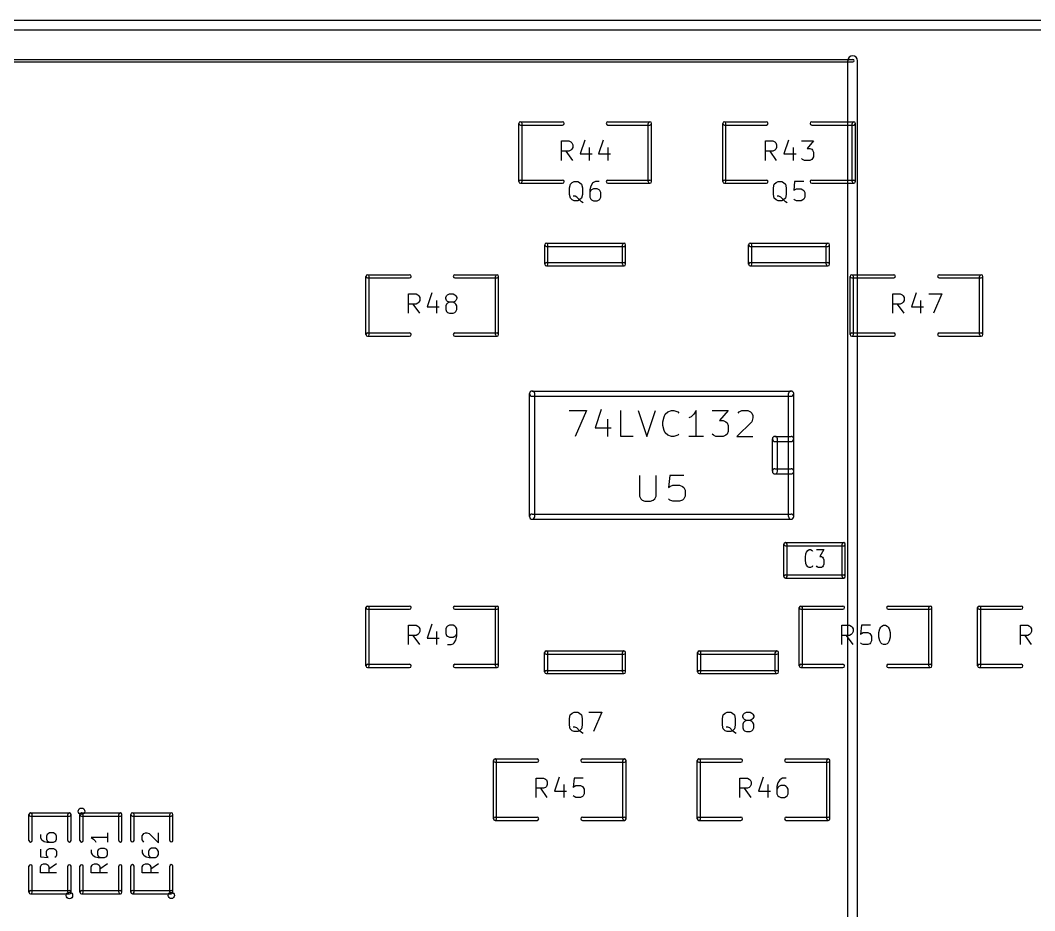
# Model space of a CAD drawing. Extents: x 25909 to 94169, y 14485 to 72503.
# Drawn here: x 44817 to 60487, y 58359 to 72115 of the extents above; entities that cross this region are included whole.
import ezdxf

# ---------------------------------------------------------------- set-up
doc = ezdxf.new("R2010")
doc.units = 0
doc.layers.add('BLACK', color=1, linetype='CONTINUOUS')

msp = doc.modelspace()

# ---------------------------------------------------------------- linework, layer by layer
at = {"layer": 'BLACK'}
for p, q in [((27165, 72115), (94093, 72115)), ((27165, 71965), (94093, 71965)), ((39921, 71509), (57677, 71509)), ((39921, 71471), (57677, 71471)), ((57601, 49680), (57601, 71490)), ((57751, 49680), (57751, 71490)), ((52518, 69622), (52518, 70522)), ((52543, 70547), (53193, 70547)), ((52568, 69622), (52568, 70522)), ((53893, 70547), (54543, 70547)), ((54518, 69622), (54518, 70522)), ((54568, 69622), (54568, 70522)), ((55668, 69622), (55668, 70522)), ((55693, 70547), (56343, 70547)), ((55718, 69622), (55718, 70522)), ((57043, 70547), (57693, 70547)), ((57668, 69622), (57668, 70522)), ((57718, 69622), (57718, 70522)), ((52543, 70497), (53193, 70497)), ((53893, 70497), (54543, 70497)), ((55693, 70497), (56343, 70497)), ((57043, 70497), (57693, 70497)), ((53178, 69951), (53178, 70251)), ((53178, 70251), (53293, 70251)), ((53293, 70251), (53321, 70236)), ((53321, 70236), (53336, 70222)), ((53336, 70222), (53350, 70193)), ((53536, 70265), (53464, 70051)), ((53822, 70265), (53750, 70051)), ((56328, 69951), (56328, 70251)), ((56328, 70251), (56443, 70251)), ((56443, 70251), (56471, 70236)), ((56471, 70236), (56486, 70222)), ((56486, 70222), (56500, 70193)), ((56686, 70265), (56614, 70051)), ((56886, 70251), (57072, 70251)), ((57072, 70251), (56972, 70136)), ((53293, 70093), (53178, 70093)), ((53350, 69951), (53250, 70093)), ((53321, 70108), (53293, 70093)), ((53336, 70122), (53321, 70108)), ((53350, 70151), (53336, 70122)), ((53350, 70193), (53350, 70151)), ((53464, 70051), (53650, 70051)), ((53607, 70151), (53607, 69951)), ((53750, 70051), (53936, 70051)), ((53893, 70151), (53893, 69951)), ((56443, 70093), (56328, 70093)), ((56500, 69951), (56400, 70093)), ((56471, 70108), (56443, 70093)), ((56486, 70122), (56471, 70108)), ((56500, 70151), (56486, 70122)), ((56500, 70193), (56500, 70151)), ((56614, 70051), (56800, 70051)), ((56757, 70151), (56757, 69951)), ((56972, 70136), (57014, 70136)), ((57014, 70136), (57043, 70122)), ((57043, 70122), (57057, 70108)), ((57057, 70108), (57072, 70079)), ((57072, 70079), (57072, 70008)), ((56900, 69965), (56886, 69979)), ((56929, 69951), (56900, 69965)), ((57014, 69951), (56929, 69951)), ((57043, 69965), (57014, 69951)), ((57057, 69979), (57043, 69965)), ((57072, 70008), (57057, 69979)), ((52543, 69647), (53193, 69647)), ((52543, 69597), (53193, 69597)), ((53300, 69526), (53314, 69583)), ((53314, 69583), (53343, 69611)), ((53343, 69611), (53372, 69626)), ((53372, 69626), (53429, 69626)), ((53429, 69626), (53457, 69611)), ((53457, 69611), (53486, 69583)), ((53486, 69583), (53500, 69526)), ((53657, 69597), (53628, 69554)), ((53671, 69611), (53657, 69597)), ((53700, 69626), (53671, 69611)), ((53757, 69626), (53700, 69626)), ((53893, 69647), (54543, 69647)), ((53893, 69597), (54543, 69597)), ((55693, 69647), (56343, 69647)), ((55693, 69597), (56343, 69597)), ((56450, 69526), (56464, 69583)), ((56464, 69583), (56493, 69611)), ((56493, 69611), (56522, 69626)), ((56522, 69626), (56579, 69626)), ((56579, 69626), (56607, 69611)), ((56607, 69611), (56636, 69583)), ((56636, 69583), (56650, 69526)), ((56778, 69626), (56764, 69483)), ((56921, 69626), (56778, 69626)), ((57043, 69647), (57693, 69647)), ((57043, 69597), (57693, 69597)), ((53300, 69426), (53300, 69526)), ((53314, 69368), (53300, 69426)), ((53500, 69426), (53486, 69368)), ((53500, 69526), (53500, 69426)), ((53628, 69554), (53614, 69497)), ((53614, 69497), (53614, 69383)), ((53628, 69483), (53614, 69454)), ((53643, 69497), (53628, 69483)), ((53671, 69511), (53643, 69497)), ((53728, 69511), (53671, 69511)), ((53757, 69497), (53728, 69511)), ((53771, 69483), (53757, 69497)), ((53786, 69454), (53771, 69483)), ((53786, 69383), (53786, 69454)), ((56450, 69426), (56450, 69526)), ((56464, 69368), (56450, 69426)), ((56650, 69426), (56636, 69368)), ((56650, 69526), (56650, 69426)), ((56764, 69483), (56778, 69497)), ((56778, 69497), (56807, 69511)), ((56807, 69511), (56878, 69511)), ((56878, 69511), (56907, 69497)), ((56907, 69497), (56921, 69483)), ((56921, 69483), (56936, 69454)), ((56936, 69454), (56936, 69383)), ((53343, 69340), (53314, 69368)), ((53372, 69326), (53343, 69340)), ((53386, 69397), (53357, 69397)), ((53429, 69326), (53372, 69326)), ((53414, 69383), (53386, 69397)), ((53457, 69340), (53414, 69383)), ((53457, 69340), (53429, 69326)), ((53486, 69368), (53457, 69340)), ((53486, 69311), (53457, 69340)), ((53514, 69297), (53486, 69311)), ((53614, 69383), (53628, 69354)), ((53628, 69354), (53643, 69340)), ((53643, 69340), (53671, 69326)), ((53671, 69326), (53728, 69326)), ((53728, 69326), (53757, 69340)), ((53757, 69340), (53771, 69354)), ((53771, 69354), (53786, 69383)), ((56493, 69340), (56464, 69368)), ((56522, 69326), (56493, 69340)), ((56536, 69397), (56507, 69397)), ((56579, 69326), (56522, 69326)), ((56564, 69383), (56536, 69397)), ((56607, 69340), (56564, 69383)), ((56607, 69340), (56579, 69326)), ((56636, 69368), (56607, 69340)), ((56636, 69311), (56607, 69340)), ((56664, 69297), (56636, 69311)), ((56778, 69340), (56764, 69354)), ((56807, 69326), (56778, 69340)), ((56878, 69326), (56807, 69326)), ((56907, 69340), (56878, 69326)), ((56921, 69354), (56907, 69340)), ((56936, 69383), (56921, 69354)), ((52918, 68347), (52918, 68647)), ((52943, 68672), (54143, 68672)), ((52968, 68347), (52968, 68647)), ((54118, 68347), (54118, 68647)), ((54168, 68347), (54168, 68647)), ((56068, 68347), (56068, 68647)), ((56093, 68672), (57293, 68672)), ((56118, 68347), (56118, 68647)), ((57268, 68347), (57268, 68647)), ((57318, 68347), (57318, 68647)), ((52943, 68622), (54143, 68622)), ((56093, 68622), (57293, 68622)), ((52943, 68372), (54143, 68372)), ((52943, 68322), (54143, 68322)), ((56093, 68372), (57293, 68372)), ((56093, 68322), (57293, 68322)), ((50181, 68184), (50831, 68184)), ((51531, 68184), (52181, 68184)), ((57661, 68184), (58311, 68184)), ((59011, 68184), (59661, 68184)), ((50156, 67259), (50156, 68159)), ((50181, 68134), (50831, 68134)), ((50206, 67259), (50206, 68159)), ((51531, 68134), (52181, 68134)), ((52156, 67259), (52156, 68159)), ((52206, 67259), (52206, 68159)), ((57636, 67259), (57636, 68159)), ((57661, 68134), (58311, 68134)), ((57686, 67259), (57686, 68159)), ((59011, 68134), (59661, 68134)), ((59636, 67259), (59636, 68159)), ((59686, 67259), (59686, 68159)), ((50816, 67588), (50816, 67888)), ((50816, 67888), (50931, 67888)), ((50931, 67888), (50959, 67873)), ((50959, 67873), (50974, 67859)), ((50974, 67859), (50988, 67830)), ((51174, 67902), (51102, 67688)), ((51388, 67830), (51402, 67859)), ((51402, 67859), (51417, 67873)), ((51417, 67873), (51445, 67888)), ((51445, 67888), (51502, 67888)), ((51502, 67888), (51531, 67873)), ((51531, 67873), (51545, 67859)), ((51545, 67859), (51560, 67830)), ((58296, 67588), (58296, 67888)), ((58296, 67888), (58411, 67888)), ((58411, 67888), (58439, 67873)), ((58439, 67873), (58454, 67859)), ((58454, 67859), (58468, 67830)), ((58654, 67902), (58582, 67688)), ((58854, 67888), (59054, 67888)), ((59054, 67888), (58925, 67588)), ((50931, 67730), (50816, 67730)), ((50988, 67588), (50888, 67730)), ((50959, 67745), (50931, 67730)), ((50974, 67759), (50959, 67745)), ((50988, 67788), (50974, 67759)), ((50988, 67830), (50988, 67788)), ((51245, 67788), (51245, 67588)), ((51388, 67816), (51388, 67830)), ((51402, 67788), (51388, 67816)), ((51402, 67730), (51388, 67702)), ((51388, 67702), (51388, 67645)), ((51417, 67773), (51402, 67788)), ((51417, 67745), (51402, 67730)), ((51445, 67759), (51417, 67773)), ((51445, 67759), (51417, 67745)), ((51502, 67759), (51445, 67759)), ((51531, 67773), (51502, 67759)), ((51531, 67745), (51502, 67759)), ((51545, 67788), (51531, 67773)), ((51545, 67730), (51531, 67745)), ((51560, 67816), (51545, 67788)), ((51560, 67702), (51545, 67730)), ((51560, 67830), (51560, 67816)), ((51560, 67645), (51560, 67702)), ((58411, 67730), (58296, 67730)), ((58468, 67588), (58368, 67730)), ((58439, 67745), (58411, 67730)), ((58454, 67759), (58439, 67745)), ((58468, 67788), (58454, 67759)), ((58468, 67830), (58468, 67788)), ((58725, 67788), (58725, 67588)), ((51102, 67688), (51288, 67688)), ((51388, 67645), (51402, 67616)), ((51402, 67616), (51417, 67602)), ((51417, 67602), (51445, 67588)), ((51445, 67588), (51502, 67588)), ((51502, 67588), (51531, 67602)), ((51531, 67602), (51545, 67616)), ((51545, 67616), (51560, 67645)), ((58582, 67688), (58768, 67688)), ((50181, 67284), (50831, 67284)), ((50181, 67234), (50831, 67234)), ((51531, 67284), (52181, 67284)), ((51531, 67234), (52181, 67234)), ((57661, 67284), (58311, 67284)), ((57661, 67234), (58311, 67234)), ((59011, 67284), (59661, 67284)), ((59011, 67234), (59661, 67234)), ((52684, 64447), (52684, 66347)), ((52724, 66387), (56724, 66387)), ((52724, 66307), (56724, 66307)), ((52764, 64447), (52764, 66347)), ((56684, 64447), (56684, 66347)), ((56764, 64447), (56764, 66347)), ((53295, 66085), (53562, 66085)), ((53562, 66085), (53390, 65685)), ((53790, 66104), (53695, 65818)), ((54095, 65685), (54095, 66085)), ((54362, 66085), (54495, 65685)), ((54495, 65685), (54629, 66085)), ((54743, 65914), (54762, 65990)), ((54762, 65990), (54781, 66028)), ((54781, 66028), (54819, 66066)), ((54819, 66066), (54877, 66085)), ((54877, 66085), (54915, 66085)), ((54915, 66085), (54972, 66066)), ((54972, 66066), (54991, 66047)), ((55181, 65990), (55143, 65971)), ((55219, 66028), (55181, 65990)), ((55257, 66085), (55219, 66028)), ((55257, 65685), (55257, 66085)), ((55505, 66085), (55753, 66085)), ((55753, 66085), (55619, 65933)), ((55905, 66047), (55924, 66066)), ((55924, 66066), (55962, 66085)), ((55962, 66085), (56058, 66085)), ((56058, 66085), (56096, 66066)), ((56096, 66066), (56115, 66047)), ((56115, 66047), (56134, 66009)), ((56134, 65971), (56115, 65914)), ((56134, 66009), (56134, 65971)), ((53695, 65818), (53943, 65818)), ((53886, 65952), (53886, 65685)), ((54743, 65857), (54743, 65914)), ((54762, 65780), (54743, 65857)), ((55619, 65933), (55677, 65933)), ((55677, 65933), (55715, 65914)), ((55715, 65914), (55734, 65895)), ((55734, 65895), (55753, 65857)), ((55753, 65857), (55753, 65761)), ((56115, 65914), (55886, 65685)), ((54286, 65685), (54095, 65685)), ((54781, 65742), (54762, 65780)), ((54819, 65704), (54781, 65742)), ((54877, 65685), (54819, 65704)), ((54915, 65685), (54877, 65685)), ((54972, 65704), (54915, 65685)), ((54991, 65723), (54972, 65704)), ((55372, 65685), (55143, 65685)), ((55524, 65704), (55505, 65723)), ((55562, 65685), (55524, 65704)), ((55677, 65685), (55562, 65685)), ((55715, 65704), (55677, 65685)), ((55734, 65723), (55715, 65704)), ((55753, 65761), (55734, 65723)), ((55886, 65685), (56134, 65685)), ((56474, 65687), (56724, 65687)), ((56434, 65147), (56434, 65647)), ((56474, 65607), (56724, 65607)), ((56514, 65147), (56514, 65647)), ((54381, 65085), (54381, 64761)), ((54638, 64761), (54638, 65085)), ((54852, 65085), (54831, 64895)), ((55066, 65085), (54852, 65085)), ((56474, 65187), (56724, 65187)), ((56474, 65107), (56724, 65107)), ((54831, 64895), (54852, 64914)), ((54852, 64914), (54895, 64933)), ((54895, 64933), (55002, 64933)), ((55002, 64933), (55045, 64914)), ((55045, 64914), (55066, 64895)), ((55066, 64895), (55088, 64857)), ((54381, 64761), (54403, 64723)), ((54403, 64723), (54424, 64704)), ((54595, 64704), (54617, 64723)), ((54617, 64723), (54638, 64761)), ((54852, 64704), (54831, 64723)), ((55066, 64723), (55045, 64704)), ((55088, 64761), (55066, 64723)), ((55088, 64857), (55088, 64761)), ((54424, 64704), (54467, 64685)), ((54467, 64685), (54553, 64685)), ((54553, 64685), (54595, 64704)), ((54895, 64685), (54852, 64704)), ((55002, 64685), (54895, 64685)), ((55045, 64704), (55002, 64685)), ((52724, 64487), (56724, 64487)), ((52724, 64407), (56724, 64407)), ((56611, 63522), (56611, 64022)), ((56636, 64047), (57536, 64047)), ((56636, 63997), (57536, 63997)), ((56661, 63522), (56661, 64022)), ((56980, 63925), (57005, 63939)), ((57005, 63939), (57022, 63939)), ((57022, 63939), (57048, 63925)), ((57117, 63939), (57228, 63939)), ((57228, 63939), (57168, 63832)), ((57511, 63522), (57511, 64022)), ((57561, 63522), (57561, 64022)), ((56945, 63819), (56954, 63872)), ((56945, 63779), (56945, 63819)), ((56954, 63725), (56945, 63779)), ((56954, 63872), (56962, 63899)), ((56962, 63899), (56980, 63925)), ((57048, 63925), (57057, 63912)), ((57168, 63832), (57194, 63832)), ((57194, 63832), (57211, 63819)), ((57211, 63819), (57220, 63805)), ((57220, 63805), (57228, 63779)), ((57228, 63779), (57228, 63712)), ((56962, 63699), (56954, 63725)), ((56980, 63672), (56962, 63699)), ((57005, 63659), (56980, 63672)), ((57022, 63659), (57005, 63659)), ((57048, 63672), (57022, 63659)), ((57057, 63685), (57048, 63672)), ((57125, 63672), (57117, 63685)), ((57142, 63659), (57125, 63672)), ((57194, 63659), (57142, 63659)), ((57211, 63672), (57194, 63659)), ((57220, 63685), (57211, 63672)), ((57228, 63712), (57220, 63685)), ((56636, 63547), (57536, 63547)), ((56636, 63497), (57536, 63497)), ((50156, 62141), (50156, 63041)), ((50181, 63066), (50831, 63066)), ((50181, 63016), (50831, 63016)), ((50206, 62141), (50206, 63041)), ((51531, 63066), (52181, 63066)), ((51531, 63016), (52181, 63016)), ((52156, 62141), (52156, 63041)), ((52206, 62141), (52206, 63041)), ((56849, 62141), (56849, 63041)), ((56874, 63066), (57524, 63066)), ((56874, 63016), (57524, 63016)), ((56899, 62141), (56899, 63041)), ((58224, 63066), (58874, 63066)), ((58224, 63016), (58874, 63016)), ((58849, 62141), (58849, 63041)), ((58899, 62141), (58899, 63041)), ((59605, 62141), (59605, 63041)), ((59630, 63066), (60280, 63066)), ((59630, 63016), (60280, 63016)), ((59655, 62141), (59655, 63041)), ((50816, 62470), (50816, 62770)), ((50816, 62770), (50931, 62770)), ((50931, 62770), (50959, 62755)), ((50959, 62755), (50974, 62741)), ((50974, 62741), (50988, 62712)), ((50988, 62712), (50988, 62670)), ((51174, 62784), (51102, 62570)), ((51402, 62741), (51388, 62712)), ((51388, 62712), (51388, 62641)), ((51417, 62755), (51402, 62741)), ((51445, 62770), (51417, 62755)), ((51502, 62770), (51445, 62770)), ((51531, 62755), (51502, 62770)), ((51545, 62741), (51531, 62755)), ((51560, 62712), (51545, 62741)), ((51560, 62598), (51560, 62712)), ((57509, 62470), (57509, 62770)), ((57509, 62770), (57624, 62770)), ((57624, 62770), (57652, 62755)), ((57652, 62755), (57667, 62741)), ((57667, 62741), (57681, 62712)), ((57681, 62712), (57681, 62670)), ((57809, 62770), (57795, 62627)), ((57952, 62770), (57809, 62770)), ((58081, 62655), (58095, 62712)), ((58095, 62712), (58110, 62741)), ((58110, 62741), (58124, 62755)), ((58124, 62755), (58153, 62770)), ((58153, 62770), (58181, 62770)), ((58181, 62770), (58210, 62755)), ((58210, 62755), (58224, 62741)), ((58224, 62741), (58238, 62712)), ((58238, 62712), (58253, 62655)), ((60265, 62470), (60265, 62770)), ((60265, 62770), (60380, 62770)), ((60380, 62770), (60408, 62755)), ((60408, 62755), (60423, 62741)), ((60423, 62741), (60437, 62712)), ((60437, 62712), (60437, 62670)), ((50931, 62612), (50816, 62612)), ((50988, 62470), (50888, 62612)), ((50959, 62627), (50931, 62612)), ((50974, 62641), (50959, 62627)), ((50988, 62670), (50974, 62641)), ((51102, 62570), (51288, 62570)), ((51245, 62670), (51245, 62470)), ((51388, 62641), (51402, 62612)), ((51402, 62612), (51417, 62598)), ((51417, 62598), (51445, 62584)), ((51445, 62584), (51502, 62584)), ((51502, 62584), (51531, 62598)), ((51517, 62498), (51545, 62541)), ((51531, 62598), (51545, 62612)), ((51545, 62612), (51560, 62641)), ((51545, 62541), (51560, 62598)), ((57624, 62612), (57509, 62612)), ((57681, 62470), (57581, 62612)), ((57652, 62627), (57624, 62612)), ((57667, 62641), (57652, 62627)), ((57681, 62670), (57667, 62641)), ((57795, 62627), (57809, 62641)), ((57809, 62641), (57838, 62655)), ((57838, 62655), (57909, 62655)), ((57909, 62655), (57938, 62641)), ((57938, 62641), (57952, 62627)), ((57952, 62627), (57967, 62598)), ((57967, 62527), (57952, 62498)), ((57967, 62598), (57967, 62527)), ((58081, 62584), (58081, 62655)), ((58095, 62527), (58081, 62584)), ((58110, 62498), (58095, 62527)), ((58238, 62527), (58224, 62498)), ((58253, 62584), (58238, 62527)), ((58253, 62655), (58253, 62584)), ((60380, 62612), (60265, 62612)), ((60437, 62470), (60337, 62612)), ((60408, 62627), (60380, 62612)), ((60423, 62641), (60408, 62627)), ((60437, 62670), (60423, 62641)), ((51417, 62470), (51474, 62470)), ((51474, 62470), (51502, 62484)), ((51502, 62484), (51517, 62498)), ((52942, 62372), (54142, 62372)), ((55305, 62372), (56505, 62372)), ((57809, 62484), (57795, 62498)), ((57838, 62470), (57809, 62484)), ((57909, 62470), (57838, 62470)), ((57938, 62484), (57909, 62470)), ((57952, 62498), (57938, 62484)), ((58124, 62484), (58110, 62498)), ((58153, 62470), (58124, 62484)), ((58181, 62470), (58153, 62470)), ((58210, 62484), (58181, 62470)), ((58224, 62498), (58210, 62484)), ((52917, 62047), (52917, 62347)), ((52942, 62322), (54142, 62322)), ((52967, 62047), (52967, 62347)), ((54117, 62047), (54117, 62347)), ((54167, 62047), (54167, 62347)), ((55280, 62047), (55280, 62347)), ((55305, 62322), (56505, 62322)), ((55330, 62047), (55330, 62347)), ((56480, 62047), (56480, 62347)), ((56530, 62047), (56530, 62347)), ((50181, 62166), (50831, 62166)), ((50181, 62116), (50831, 62116)), ((51531, 62166), (52181, 62166)), ((51531, 62116), (52181, 62116)), ((52942, 62072), (54142, 62072)), ((55305, 62072), (56505, 62072)), ((56874, 62166), (57524, 62166)), ((56874, 62116), (57524, 62116)), ((58224, 62166), (58874, 62166)), ((58224, 62116), (58874, 62116)), ((59630, 62166), (60280, 62166)), ((59630, 62116), (60280, 62116)), ((52942, 62022), (54142, 62022)), ((55305, 62022), (56505, 62022)), ((53299, 61326), (53313, 61383)), ((53299, 61226), (53299, 61326)), ((53313, 61383), (53342, 61411)), ((53342, 61411), (53371, 61426)), ((53371, 61426), (53428, 61426)), ((53428, 61426), (53456, 61411)), ((53456, 61411), (53485, 61383)), ((53485, 61383), (53499, 61326)), ((53499, 61326), (53499, 61226)), ((53599, 61426), (53799, 61426)), ((53799, 61426), (53670, 61126)), ((55662, 61326), (55676, 61383)), ((55662, 61226), (55662, 61326)), ((55676, 61383), (55705, 61411)), ((55705, 61411), (55734, 61426)), ((55734, 61426), (55791, 61426)), ((55791, 61426), (55819, 61411)), ((55819, 61411), (55848, 61383)), ((55848, 61383), (55862, 61326)), ((55862, 61326), (55862, 61226)), ((55976, 61368), (55990, 61397)), ((55976, 61354), (55976, 61368)), ((55990, 61326), (55976, 61354)), ((55990, 61397), (56005, 61411)), ((56005, 61311), (55990, 61326)), ((56005, 61283), (55990, 61268)), ((56005, 61411), (56033, 61426)), ((56033, 61297), (56005, 61311)), ((56033, 61297), (56005, 61283)), ((56033, 61426), (56090, 61426)), ((56090, 61297), (56033, 61297)), ((56090, 61426), (56119, 61411)), ((56119, 61311), (56090, 61297)), ((56119, 61283), (56090, 61297)), ((56119, 61411), (56133, 61397)), ((56133, 61326), (56119, 61311)), ((56133, 61268), (56119, 61283)), ((56133, 61397), (56148, 61368)), ((56148, 61354), (56133, 61326)), ((56148, 61368), (56148, 61354)), ((53313, 61168), (53299, 61226)), ((53342, 61140), (53313, 61168)), ((53371, 61126), (53342, 61140)), ((53385, 61197), (53356, 61197)), ((53428, 61126), (53371, 61126)), ((53413, 61183), (53385, 61197)), ((53456, 61140), (53413, 61183)), ((53456, 61140), (53428, 61126)), ((53485, 61168), (53456, 61140)), ((53485, 61111), (53456, 61140)), ((53499, 61226), (53485, 61168)), ((55676, 61168), (55662, 61226)), ((55705, 61140), (55676, 61168)), ((55734, 61126), (55705, 61140)), ((55748, 61197), (55719, 61197)), ((55791, 61126), (55734, 61126)), ((55776, 61183), (55748, 61197)), ((55819, 61140), (55776, 61183)), ((55819, 61140), (55791, 61126)), ((55848, 61168), (55819, 61140)), ((55848, 61111), (55819, 61140)), ((55862, 61226), (55848, 61168)), ((55990, 61268), (55976, 61240)), ((55976, 61240), (55976, 61183)), ((55976, 61183), (55990, 61154)), ((55990, 61154), (56005, 61140)), ((56005, 61140), (56033, 61126)), ((56033, 61126), (56090, 61126)), ((56090, 61126), (56119, 61140)), ((56119, 61140), (56133, 61154)), ((56148, 61240), (56133, 61268)), ((56133, 61154), (56148, 61183)), ((56148, 61183), (56148, 61240)), ((53513, 61097), (53485, 61111)), ((55876, 61097), (55848, 61111)), ((52125, 59779), (52125, 60679)), ((52150, 60704), (52800, 60704)), ((52150, 60654), (52800, 60654)), ((52175, 59779), (52175, 60679)), ((53500, 60704), (54150, 60704)), ((53500, 60654), (54150, 60654)), ((54125, 59779), (54125, 60679)), ((54175, 59779), (54175, 60679)), ((55274, 59779), (55274, 60679)), ((55299, 60704), (55949, 60704)), ((55299, 60654), (55949, 60654)), ((55324, 59779), (55324, 60679)), ((56649, 60704), (57299, 60704)), ((56649, 60654), (57299, 60654)), ((57274, 59779), (57274, 60679)), ((57324, 59779), (57324, 60679)), ((52785, 60108), (52785, 60408)), ((52785, 60408), (52900, 60408)), ((52900, 60408), (52928, 60393)), ((52928, 60393), (52943, 60379)), ((52943, 60379), (52957, 60350)), ((52957, 60350), (52957, 60308)), ((53143, 60422), (53071, 60208)), ((53371, 60408), (53357, 60265)), ((53514, 60408), (53371, 60408)), ((55934, 60108), (55934, 60408)), ((55934, 60408), (56049, 60408)), ((56049, 60408), (56077, 60393)), ((56077, 60393), (56092, 60379)), ((56092, 60379), (56106, 60350)), ((56106, 60350), (56106, 60308)), ((56292, 60422), (56220, 60208)), ((56520, 60336), (56506, 60279)), ((56549, 60379), (56520, 60336)), ((56563, 60393), (56549, 60379)), ((56592, 60408), (56563, 60393)), ((56649, 60408), (56592, 60408)), ((52900, 60250), (52785, 60250)), ((52957, 60108), (52857, 60250)), ((52928, 60265), (52900, 60250)), ((52943, 60279), (52928, 60265)), ((52957, 60308), (52943, 60279)), ((53071, 60208), (53257, 60208)), ((53214, 60308), (53214, 60108)), ((53357, 60265), (53371, 60279)), ((53371, 60279), (53400, 60293)), ((53400, 60293), (53471, 60293)), ((53471, 60293), (53500, 60279)), ((53500, 60279), (53514, 60265)), ((53514, 60265), (53529, 60236)), ((53529, 60236), (53529, 60165)), ((56049, 60250), (55934, 60250)), ((56106, 60108), (56006, 60250)), ((56077, 60265), (56049, 60250)), ((56092, 60279), (56077, 60265)), ((56106, 60308), (56092, 60279)), ((56220, 60208), (56406, 60208)), ((56363, 60308), (56363, 60108)), ((56506, 60279), (56506, 60165)), ((56520, 60265), (56506, 60236)), ((56535, 60279), (56520, 60265)), ((56563, 60293), (56535, 60279)), ((56620, 60293), (56563, 60293)), ((56649, 60279), (56620, 60293)), ((56663, 60265), (56649, 60279)), ((56678, 60236), (56663, 60265)), ((56678, 60165), (56678, 60236)), ((53371, 60122), (53357, 60136)), ((53400, 60108), (53371, 60122)), ((53471, 60108), (53400, 60108)), ((53500, 60122), (53471, 60108)), ((53514, 60136), (53500, 60122)), ((53529, 60165), (53514, 60136)), ((56506, 60165), (56520, 60136)), ((56520, 60136), (56535, 60122)), ((56535, 60122), (56563, 60108)), ((56563, 60108), (56620, 60108)), ((56620, 60108), (56649, 60122)), ((56649, 60122), (56663, 60136)), ((56663, 60136), (56678, 60165)), ((44976, 59870), (45576, 59870)), ((45763, 59870), (46363, 59870)), ((46550, 59871), (47150, 59871)), ((44951, 59445), (44951, 59845)), ((44976, 59820), (45576, 59820)), ((45001, 59445), (45001, 59845)), ((45551, 59445), (45551, 59845)), ((45601, 59445), (45601, 59845)), ((45738, 59445), (45738, 59845)), ((45763, 59820), (46363, 59820)), ((45788, 59445), (45788, 59845)), ((46338, 59445), (46338, 59845)), ((46388, 59445), (46388, 59845)), ((46525, 59446), (46525, 59846)), ((46550, 59821), (47150, 59821)), ((46575, 59446), (46575, 59846)), ((47125, 59446), (47125, 59846)), ((47175, 59446), (47175, 59846)), ((52150, 59804), (52800, 59804)), ((52150, 59754), (52800, 59754)), ((53500, 59804), (54150, 59804)), ((53500, 59754), (54150, 59754)), ((55299, 59804), (55949, 59804)), ((55299, 59754), (55949, 59754)), ((56649, 59804), (57299, 59804)), ((56649, 59754), (57299, 59754)), ((45246, 59549), (45234, 59537)), ((45270, 59560), (45246, 59549)), ((45330, 59560), (45270, 59560)), ((45353, 59549), (45330, 59560)), ((45365, 59537), (45353, 59549)), ((46164, 59560), (46164, 59418)), ((46713, 59538), (46725, 59550)), ((46725, 59550), (46749, 59561)), ((46749, 59561), (46773, 59561)), ((46773, 59561), (46808, 59550)), ((46808, 59550), (46951, 59407)), ((46951, 59407), (46951, 59561)), ((45127, 59537), (45127, 59489)), ((45127, 59489), (45139, 59465)), ((45139, 59465), (45151, 59453)), ((45151, 59453), (45187, 59430)), ((45187, 59430), (45234, 59418)), ((45234, 59537), (45222, 59513)), ((45222, 59513), (45222, 59465)), ((45222, 59465), (45234, 59441)), ((45234, 59441), (45246, 59430)), ((45234, 59418), (45330, 59418)), ((45246, 59430), (45270, 59418)), ((45330, 59418), (45353, 59430)), ((45353, 59430), (45365, 59441)), ((45377, 59513), (45365, 59537)), ((45365, 59441), (45377, 59465)), ((45377, 59465), (45377, 59513)), ((46164, 59489), (45914, 59489)), ((45914, 59489), (45950, 59465)), ((45950, 59465), (45974, 59441)), ((45974, 59441), (45986, 59418)), ((46701, 59514), (46713, 59538)), ((46701, 59454), (46701, 59514)), ((46713, 59431), (46701, 59454)), ((46725, 59419), (46713, 59431)), ((45127, 59311), (45127, 59192)), ((45222, 59275), (45234, 59299)), ((45222, 59215), (45222, 59275)), ((45234, 59299), (45246, 59311)), ((45246, 59311), (45270, 59322)), ((45270, 59322), (45330, 59322)), ((45330, 59322), (45353, 59311)), ((45353, 59311), (45365, 59299)), ((45365, 59299), (45377, 59275)), ((45377, 59275), (45377, 59215)), ((45914, 59299), (45914, 59251)), ((45914, 59251), (45926, 59227)), ((46021, 59299), (46009, 59275)), ((46009, 59275), (46009, 59227)), ((46033, 59311), (46021, 59299)), ((46057, 59322), (46033, 59311)), ((46117, 59322), (46057, 59322)), ((46140, 59311), (46117, 59322)), ((46152, 59299), (46140, 59311)), ((46164, 59275), (46152, 59299)), ((46164, 59227), (46164, 59275)), ((46701, 59300), (46701, 59252)), ((46701, 59252), (46713, 59228)), ((46808, 59300), (46796, 59276)), ((46796, 59276), (46796, 59228)), ((46820, 59312), (46808, 59300)), ((46844, 59323), (46820, 59312)), ((46904, 59323), (46844, 59323)), ((46927, 59312), (46904, 59323)), ((46939, 59300), (46927, 59312)), ((46951, 59276), (46939, 59300)), ((46951, 59228), (46951, 59276)), ((45127, 59192), (45246, 59180)), ((45151, 59072), (45175, 59084)), ((45175, 59084), (45211, 59084)), ((45211, 59084), (45234, 59072)), ((45234, 59192), (45222, 59215)), ((45246, 59180), (45234, 59192)), ((45377, 59084), (45258, 59001)), ((45365, 59192), (45353, 59180)), ((45377, 59215), (45365, 59192)), ((45926, 59227), (45938, 59215)), ((45938, 59215), (45974, 59192)), ((45938, 59072), (45962, 59084)), ((45962, 59084), (45998, 59084)), ((45974, 59192), (46021, 59180)), ((45998, 59084), (46021, 59072)), ((46009, 59227), (46021, 59203)), ((46021, 59203), (46033, 59192)), ((46021, 59180), (46117, 59180)), ((46033, 59192), (46057, 59180)), ((46164, 59084), (46045, 59001)), ((46117, 59180), (46140, 59192)), ((46140, 59192), (46152, 59203)), ((46152, 59203), (46164, 59227)), ((46713, 59228), (46725, 59216)), ((46725, 59216), (46761, 59193)), ((46725, 59073), (46749, 59085)), ((46749, 59085), (46785, 59085)), ((46761, 59193), (46808, 59181)), ((46785, 59085), (46808, 59073)), ((46796, 59228), (46808, 59204)), ((46808, 59204), (46820, 59193)), ((46808, 59181), (46904, 59181)), ((46820, 59193), (46844, 59181)), ((46951, 59085), (46832, 59002)), ((46904, 59181), (46927, 59193)), ((46927, 59193), (46939, 59204)), ((46939, 59204), (46951, 59228)), ((44951, 58645), (44951, 59045)), ((45001, 58645), (45001, 59045)), ((45127, 59037), (45139, 59061)), ((45127, 58942), (45127, 59037)), ((45377, 58942), (45127, 58942)), ((45139, 59061), (45151, 59072)), ((45234, 59072), (45246, 59061)), ((45246, 59061), (45258, 59037)), ((45258, 59037), (45258, 58942)), ((45551, 58645), (45551, 59045)), ((45601, 58645), (45601, 59045)), ((45738, 58645), (45738, 59045)), ((45788, 58645), (45788, 59045)), ((45914, 59037), (45926, 59061)), ((45914, 58942), (45914, 59037)), ((46164, 58942), (45914, 58942)), ((45926, 59061), (45938, 59072)), ((46021, 59072), (46033, 59061)), ((46033, 59061), (46045, 59037)), ((46045, 59037), (46045, 58942)), ((46338, 58645), (46338, 59045)), ((46388, 58645), (46388, 59045)), ((46525, 58646), (46525, 59046)), ((46575, 58646), (46575, 59046)), ((46701, 59038), (46713, 59062)), ((46701, 58943), (46701, 59038)), ((46951, 58943), (46701, 58943)), ((46713, 59062), (46725, 59073)), ((46808, 59073), (46820, 59062)), ((46820, 59062), (46832, 59038)), ((46832, 59038), (46832, 58943)), ((47125, 58646), (47125, 59046)), ((47175, 58646), (47175, 59046)), ((44976, 58670), (45576, 58670)), ((44976, 58620), (45576, 58620)), ((45763, 58670), (46363, 58670)), ((45763, 58620), (46363, 58620)), ((46550, 58671), (47150, 58671)), ((46550, 58621), (47150, 58621))]:
    msp.add_line(p, q, dxfattribs=at)
for centre in [(45763, 59895), (45576, 58595), (47150, 58596)]:
    msp.add_circle(centre, 50, dxfattribs=at)
for centre, radius, start, end in [((57676, 71490), 75, 360, 540), ((57677, 71490), 19, 270, 450), ((52543, 70522), 25, 360, 540), ((52543, 70522), 25, 90, 270), ((53193, 70522), 25, 270, 450), ((53893, 70522), 25, 90, 270), ((54543, 70522), 25, 360, 540), ((54543, 70522), 25, 270, 450), ((55693, 70522), 25, 360, 540), ((55693, 70522), 25, 90, 270), ((56343, 70522), 25, 270, 450), ((57043, 70522), 25, 90, 270), ((57693, 70522), 25, 360, 540), ((57693, 70522), 25, 270, 450), ((52543, 69622), 25, 90, 270), ((52543, 69622), 25, 180, 360), ((53193, 69622), 25, 270, 450), ((53893, 69622), 25, 90, 270), ((54543, 69622), 25, 180, 360), ((54543, 69622), 25, 270, 450), ((55693, 69622), 25, 90, 270), ((55693, 69622), 25, 180, 360), ((56343, 69622), 25, 270, 450), ((57043, 69622), 25, 90, 270), ((57693, 69622), 25, 180, 360), ((57693, 69622), 25, 270, 450), ((52943, 68647), 25, 90, 270), ((52943, 68647), 25, 360, 540), ((54143, 68647), 25, 360, 540), ((54143, 68647), 25, 270, 450), ((56093, 68647), 25, 90, 270), ((56093, 68647), 25, 360, 540), ((57293, 68647), 25, 360, 540), ((57293, 68647), 25, 270, 450), ((52943, 68347), 25, 90, 270), ((52943, 68347), 25, 180, 360), ((54143, 68347), 25, 180, 360), ((54143, 68347), 25, 270, 450), ((56093, 68347), 25, 90, 270), ((56093, 68347), 25, 180, 360), ((57293, 68347), 25, 180, 360), ((57293, 68347), 25, 270, 450), ((50181, 68159), 25, 360, 540), ((50181, 68159), 25, 90, 270), ((50831, 68159), 25, 270, 450), ((51531, 68159), 25, 90, 270), ((52181, 68159), 25, 360, 540), ((52181, 68159), 25, 270, 450), ((57661, 68159), 25, 360, 540), ((57661, 68159), 25, 90, 270), ((58311, 68159), 25, 270, 450), ((59011, 68159), 25, 90, 270), ((59661, 68159), 25, 360, 540), ((59661, 68159), 25, 270, 450), ((50181, 67259), 25, 90, 270), ((50181, 67259), 25, 180, 360), ((50831, 67259), 25, 270, 450), ((51531, 67259), 25, 90, 270), ((52181, 67259), 25, 180, 360), ((52181, 67259), 25, 270, 450), ((57661, 67259), 25, 90, 270), ((57661, 67259), 25, 180, 360), ((58311, 67259), 25, 270, 450), ((59011, 67259), 25, 90, 270), ((59661, 67259), 25, 180, 360), ((59661, 67259), 25, 270, 450), ((52724, 66347), 40, 360, 540), ((52724, 66347), 40, 90, 270), ((56724, 66347), 40, 360, 540), ((56724, 66347), 40, 270, 450), ((56474, 65647), 40, 360, 540), ((56474, 65647), 40, 90, 270), ((56724, 65647), 40, 270, 450), ((56474, 65147), 40, 90, 270), ((56474, 65147), 40, 180, 360), ((56724, 65147), 40, 270, 450), ((52724, 64447), 40, 90, 270), ((52724, 64447), 40, 180, 360), ((56724, 64447), 40, 180, 360), ((56724, 64447), 40, 270, 450), ((56636, 64022), 25, 360, 540), ((56636, 64022), 25, 90, 270), ((57536, 64022), 25, 360, 540), ((57536, 64022), 25, 270, 450), ((56636, 63522), 25, 90, 270), ((56636, 63522), 25, 180, 360), ((57536, 63522), 25, 180, 360), ((57536, 63522), 25, 270, 450), ((50181, 63041), 25, 360, 540), ((50181, 63041), 25, 90, 270), ((50831, 63041), 25, 270, 450), ((51531, 63041), 25, 90, 270), ((52181, 63041), 25, 360, 540), ((52181, 63041), 25, 270, 450), ((56874, 63041), 25, 360, 540), ((56874, 63041), 25, 90, 270), ((57524, 63041), 25, 270, 450), ((58224, 63041), 25, 90, 270), ((58874, 63041), 25, 360, 540), ((58874, 63041), 25, 270, 450), ((59630, 63041), 25, 360, 540), ((59630, 63041), 25, 90, 270), ((60280, 63041), 25, 270, 450), ((52942, 62347), 25, 360, 540), ((52942, 62347), 25, 90, 270), ((54142, 62347), 25, 360, 540), ((54142, 62347), 25, 270, 450), ((55305, 62347), 25, 360, 540), ((55305, 62347), 25, 90, 270), ((56505, 62347), 25, 360, 540), ((56505, 62347), 25, 270, 450), ((50181, 62141), 25, 90, 270), ((50181, 62141), 25, 180, 360), ((50831, 62141), 25, 270, 450), ((51531, 62141), 25, 90, 270), ((52181, 62141), 25, 180, 360), ((52181, 62141), 25, 270, 450), ((52942, 62047), 25, 90, 270), ((54142, 62047), 25, 270, 450), ((55305, 62047), 25, 90, 270), ((56505, 62047), 25, 270, 450), ((56874, 62141), 25, 90, 270), ((56874, 62141), 25, 180, 360), ((57524, 62141), 25, 270, 450), ((58224, 62141), 25, 90, 270), ((58874, 62141), 25, 180, 360), ((58874, 62141), 25, 270, 450), ((59630, 62141), 25, 90, 270), ((59630, 62141), 25, 180, 360), ((60280, 62141), 25, 270, 450), ((52942, 62047), 25, 180, 360), ((54142, 62047), 25, 180, 360), ((55305, 62047), 25, 180, 360), ((56505, 62047), 25, 180, 360), ((52150, 60679), 25, 360, 540), ((52150, 60679), 25, 90, 270), ((52800, 60679), 25, 270, 450), ((53500, 60679), 25, 90, 270), ((54150, 60679), 25, 360, 540), ((54150, 60679), 25, 270, 450), ((55299, 60679), 25, 360, 540), ((55299, 60679), 25, 90, 270), ((55949, 60679), 25, 270, 450), ((56649, 60679), 25, 90, 270), ((57299, 60679), 25, 360, 540), ((57299, 60679), 25, 270, 450), ((44976, 59845), 25, 360, 540), ((44976, 59845), 25, 90, 270), ((45576, 59845), 25, 360, 540), ((45576, 59845), 25, 270, 450), ((45763, 59845), 25, 360, 540), ((45763, 59845), 25, 90, 270), ((46363, 59845), 25, 360, 540), ((46363, 59845), 25, 270, 450), ((46550, 59846), 25, 360, 540), ((46550, 59846), 25, 90, 270), ((47150, 59846), 25, 360, 540), ((47150, 59846), 25, 270, 450), ((52150, 59779), 25, 90, 270), ((52150, 59779), 25, 180, 360), ((52800, 59779), 25, 270, 450), ((53500, 59779), 25, 90, 270), ((54150, 59779), 25, 180, 360), ((54150, 59779), 25, 270, 450), ((55299, 59779), 25, 90, 270), ((55299, 59779), 25, 180, 360), ((55949, 59779), 25, 270, 450), ((56649, 59779), 25, 90, 270), ((57299, 59779), 25, 180, 360), ((57299, 59779), 25, 270, 450), ((44976, 59445), 25, 180, 360), ((45576, 59445), 25, 180, 360), ((45763, 59445), 25, 180, 360), ((46363, 59445), 25, 180, 360), ((46550, 59446), 25, 180, 360), ((47150, 59446), 25, 180, 360), ((44976, 59045), 25, 360, 540), ((45576, 59045), 25, 360, 540), ((45763, 59045), 25, 360, 540), ((46363, 59045), 25, 360, 540), ((46550, 59046), 25, 360, 540), ((47150, 59046), 25, 360, 540), ((44976, 58645), 25, 90, 270), ((44976, 58645), 25, 180, 360), ((45576, 58645), 25, 180, 360), ((45576, 58645), 25, 270, 450), ((45763, 58645), 25, 90, 270), ((45763, 58645), 25, 180, 360), ((46363, 58645), 25, 180, 360), ((46363, 58645), 25, 270, 450), ((46550, 58646), 25, 90, 270), ((46550, 58646), 25, 180, 360), ((47150, 58646), 25, 180, 360), ((47150, 58646), 25, 270, 450)]:
    msp.add_arc(centre, radius, start, end, dxfattribs=at)

doc.saveas('drawing.dxf')
